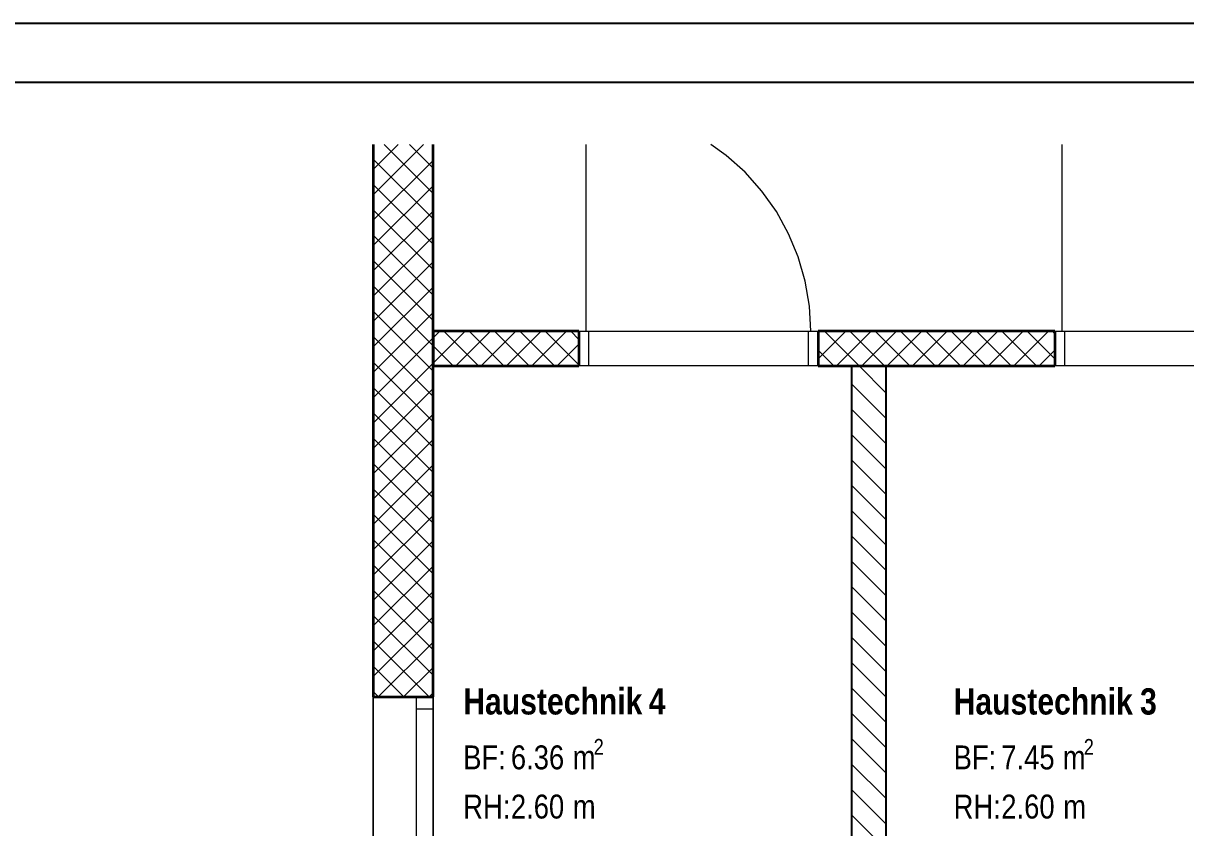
# Model space of a CAD drawing. Extents: x 885 to 2021, y 330 to 1122.
# Drawn here: x 1498.6 to 1595.8, y 888.7 to 956 of the extents above; entities that cross this region are included whole.
import ezdxf
from ezdxf.lldxf.tags import DXFTag

# ---------------------------------------------------------------- set-up
doc = ezdxf.new("R2010")
doc.units = 0
doc.layers.get('0').update_dxf_attribs({"lineweight": 25})
for name, color, linetype, lineweight in [('010 Fenster', 7, 'Continuous', 25), ('010 Türen', 7, 'Continuous', 25), ('015 Innenwände', 7, 'Continuous', 25), ('015 Innenwände Bauteilschraffuren', 7, 'Continuous', 25), ('035 Decken', 7, 'Continuous', 25), ('080 Raum Innen Kontur', 7, 'Continuous', 25), ('080 Raum Innen Text', 7, 'Continuous', 25)]:
    doc.layers.add(name, color=color, linetype=linetype, lineweight=lineweight)
doc.layers.add('GP_Kopf', color=7, linetype='Continuous', lineweight=25, true_color=0xffff80)
doc.styles.get("Standard").update_dxf_attribs({"font": 'arial.ttf'})
tags = doc.linetypes.add('Strichpunkt 3_1_1mm Achsen', pattern=[0.005, 0.003, -0.001, 0, -0.001]).pattern_tags.tags
tags[10:11] = [DXFTag(74, 4), DXFTag(75, 0), DXFTag(340, '0'), DXFTag(46, 1.0), DXFTag(50, 0.0), DXFTag(44, 0.0), DXFTag(45, 0.0)]
tags[8:9] = [DXFTag(74, 4), DXFTag(75, 0), DXFTag(340, '0'), DXFTag(46, 1.0), DXFTag(50, 0.0), DXFTag(44, 0.0), DXFTag(45, 0.0)]
tags[6:7] = [DXFTag(74, 4), DXFTag(75, 0), DXFTag(340, '0'), DXFTag(46, 1.0), DXFTag(50, 0.0), DXFTag(44, 0.0), DXFTag(45, 0.0)]
tags[4:5] = [DXFTag(74, 4), DXFTag(75, 0), DXFTag(340, '0'), DXFTag(46, 1.0), DXFTag(50, 0.0), DXFTag(44, 0.0), DXFTag(45, 0.0)]

# ---------------------------------------------------------------- blocks, each defined once
blk = doc.blocks.new('Polygon-A0T8DIMLAL', base_point=(891.368, 366.97))
at = {"color": 0, "linetype": 'ByBlock', "lineweight": -2, "ltscale": 0.25}
blk.add_line((891.368, 951.028), (1931.368, 951.028), dxfattribs=at)
blk = doc.blocks.new('Polygon-A0T8DIMNAL', base_point=(886.368, 361.97))
at = {"color": 0, "linetype": 'ByBlock', "lineweight": -2, "ltscale": 0.25}
blk.add_line((886.368, 955.97), (1936.368, 955.97), dxfattribs=at)
blk = doc.blocks.new('Referenz-A0T8DINEAL', base_point=(896.585, 372.187))
at = {"layer": '010 Fenster', "color": 0, "lineweight": 35}
for p, q in [((1527.878, 899.603), (1531.478, 899.603)), ((1531.478, 899.603), (1532.878, 899.603)), ((1531.478, 899.603), (1532.878, 899.603))]:
    blk.add_line(p, q, dxfattribs=at)
at = {"layer": '010 Fenster', "color": 0, "lineweight": 13}
for p, q in [((1527.878, 854.603), (1527.878, 899.603)), ((1531.478, 899.603), (1531.478, 898.603)), ((1532.878, 898.603), (1532.878, 899.603)), ((1532.878, 854.603), (1532.878, 899.603)), ((1531.478, 898.603), (1531.478, 855.603)), ((1531.478, 898.603), (1532.878, 898.603)), ((1532.878, 855.603), (1532.878, 898.603))]:
    blk.add_line(p, q, dxfattribs=at)
at = {"layer": '010 Türen', "color": 0, "lineweight": 13}
for p, q in [((1545.678, 930.203), (1545.678, 945.811)), ((1585.478, 930.203), (1585.478, 945.811)), ((1545.078, 930.203), (1545.878, 930.203)), ((1545.078, 927.303), (1545.078, 930.203)), ((1545.878, 930.203), (1545.878, 927.303)), ((1564.278, 927.303), (1564.278, 930.203)), ((1564.278, 930.203), (1565.078, 930.203)), ((1565.078, 930.203), (1565.078, 927.303)), ((1584.878, 927.303), (1584.878, 930.203)), ((1584.878, 930.203), (1585.678, 930.203)), ((1585.678, 930.203), (1585.678, 927.303)), ((1545.878, 927.303), (1545.078, 927.303)), ((1565.078, 927.303), (1564.278, 927.303)), ((1585.678, 927.303), (1584.878, 927.303))]:
    blk.add_line(p, q, dxfattribs=at)
at = {"layer": '010 Türen', "color": 0, "linetype": 'Continuous', "lineweight": 13, "ltscale": 0.0169}
for p, q in [((1557.4, 944.901), (1556.117, 945.811)), ((1558.972, 943.496), (1557.4, 944.901)), ((1560.377, 941.924), (1558.972, 943.496)), ((1561.597, 940.205), (1560.377, 941.924)), ((1562.617, 938.36), (1561.597, 940.205)), ((1563.423, 936.412), (1562.617, 938.36)), ((1564.007, 934.386), (1563.423, 936.412)), ((1564.36, 932.308), (1564.007, 934.386)), ((1564.478, 930.203), (1564.36, 932.308))]:
    blk.add_line(p, q, dxfattribs=at)
at = {"layer": '010 Türen', "color": 0, "lineweight": 35}
for p, q in [((1545.078, 930.203), (1545.078, 927.303)), ((1545.078, 930.203), (1545.078, 927.303)), ((1565.078, 930.203), (1565.078, 927.303)), ((1565.078, 930.203), (1565.078, 927.303)), ((1584.878, 930.203), (1584.878, 927.303)), ((1584.878, 930.203), (1584.878, 927.303))]:
    blk.add_line(p, q, dxfattribs=at)
at = {"layer": '015 Innenwände', "color": 0, "lineweight": 35}
for p, q in [((1527.878, 945.811), (1527.878, 899.603)), ((1532.878, 899.603), (1532.878, 945.811)), ((1532.878, 930.203), (1532.878, 927.303)), ((1545.078, 930.203), (1532.878, 930.203)), ((1545.078, 930.203), (1545.078, 927.303)), ((1584.878, 930.203), (1565.078, 930.203)), ((1565.078, 930.203), (1565.078, 927.303)), ((1584.878, 930.203), (1584.878, 927.303)), ((1532.878, 927.303), (1545.078, 927.303)), ((1565.078, 927.303), (1584.878, 927.303)), ((1527.878, 899.603), (1531.478, 899.603)), ((1531.478, 899.603), (1532.878, 899.603))]:
    blk.add_line(p, q, dxfattribs=at)
at = {"layer": '015 Innenwände', "color": 0, "lineweight": -2}
for p, q in [((1570.778, 927.303), (1567.878, 927.303)), ((1567.878, 927.303), (1567.878, 854.603)), ((1570.778, 854.603), (1570.778, 927.303))]:
    blk.add_line(p, q, dxfattribs=at)
at = {"layer": '015 Innenwände Bauteilschraffuren', "color": 0, "linetype": 'Continuous', "lineweight": 13, "ltscale": 0.0169}
for p, q in [((1527.878, 943.729), (1529.961, 945.811)), ((1527.878, 941.608), (1532.082, 945.811)), ((1532.878, 941.715), (1528.782, 945.811)), ((1532.878, 943.836), (1530.903, 945.811)), ((1532.878, 939.593), (1527.878, 944.593)), ((1527.878, 939.487), (1532.878, 944.487)), ((1532.878, 937.472), (1527.878, 942.472)), ((1527.878, 937.365), (1532.878, 942.365)), ((1532.878, 935.351), (1527.878, 940.351)), ((1527.878, 935.244), (1532.878, 940.244)), ((1532.878, 933.229), (1527.878, 938.229)), ((1527.878, 933.123), (1532.878, 938.123)), ((1532.878, 931.108), (1527.878, 936.108)), ((1527.878, 931.001), (1532.878, 936.001)), ((1532.878, 928.987), (1527.878, 933.987)), ((1527.878, 928.88), (1532.878, 933.88)), ((1532.878, 926.865), (1527.878, 931.865)), ((1527.878, 926.759), (1532.878, 931.759)), ((1532.878, 924.744), (1527.878, 929.744)), ((1527.878, 924.637), (1532.878, 929.637)), ((1532.878, 929.637), (1533.444, 930.203)), ((1532.878, 927.516), (1535.565, 930.203)), ((1536.684, 927.303), (1533.784, 930.203)), ((1534.787, 927.303), (1537.687, 930.203)), ((1538.805, 927.303), (1535.905, 930.203)), ((1536.908, 927.303), (1539.808, 930.203)), ((1540.926, 927.303), (1538.026, 930.203)), ((1539.029, 927.303), (1541.929, 930.203)), ((1543.048, 927.303), (1540.148, 930.203)), ((1541.15, 927.303), (1544.05, 930.203)), ((1545.078, 927.393), (1542.269, 930.203)), ((1545.078, 929.515), (1544.39, 930.203)), ((1565.078, 930.017), (1565.264, 930.203)), ((1565.078, 927.896), (1567.385, 930.203)), ((1568.503, 927.303), (1565.603, 930.203)), ((1566.606, 927.303), (1569.506, 930.203)), ((1570.625, 927.303), (1567.725, 930.203)), ((1568.728, 927.303), (1571.628, 930.203)), ((1572.746, 927.303), (1569.846, 930.203)), ((1570.849, 927.303), (1573.749, 930.203)), ((1574.867, 927.303), (1571.967, 930.203)), ((1572.97, 927.303), (1575.87, 930.203)), ((1576.989, 927.303), (1574.089, 930.203)), ((1575.092, 927.303), (1577.992, 930.203)), ((1579.11, 927.303), (1576.21, 930.203)), ((1577.213, 927.303), (1580.113, 930.203)), ((1581.231, 927.303), (1578.331, 930.203)), ((1579.334, 927.303), (1582.234, 930.203)), ((1583.353, 927.303), (1580.453, 930.203)), ((1581.456, 927.303), (1584.356, 930.203)), ((1584.878, 927.898), (1582.574, 930.203)), ((1584.878, 930.02), (1584.695, 930.203)), ((1534.562, 927.303), (1532.878, 928.987)), ((1543.272, 927.303), (1545.078, 929.109)), ((1566.382, 927.303), (1565.078, 928.606)), ((1583.577, 927.303), (1584.878, 928.604)), ((1532.878, 922.623), (1527.878, 927.623)), ((1527.878, 922.516), (1532.878, 927.516)), ((1568.503, 927.303), (1570.778, 925.028)), ((1570.625, 927.303), (1570.778, 927.149)), ((1532.878, 920.501), (1527.878, 925.501)), ((1567.878, 925.806), (1570.778, 922.906)), ((1527.878, 920.395), (1532.878, 925.395)), ((1567.878, 923.685), (1570.778, 920.785)), ((1532.878, 918.38), (1527.878, 923.38)), ((1527.878, 918.273), (1532.878, 923.273)), ((1532.878, 916.259), (1527.878, 921.259)), ((1527.878, 916.152), (1532.878, 921.152)), ((1567.878, 921.564), (1570.778, 918.664)), ((1532.878, 914.137), (1527.878, 919.137)), ((1527.878, 914.031), (1532.878, 919.031)), ((1567.878, 919.442), (1570.778, 916.542)), ((1532.878, 912.016), (1527.878, 917.016)), ((1527.878, 911.909), (1532.878, 916.909)), ((1567.878, 917.321), (1570.778, 914.421)), ((1532.878, 909.895), (1527.878, 914.895)), ((1527.878, 909.788), (1532.878, 914.788)), ((1567.878, 915.2), (1570.778, 912.3)), ((1567.878, 913.079), (1570.778, 910.179)), ((1532.878, 907.773), (1527.878, 912.773)), ((1527.878, 907.667), (1532.878, 912.667)), ((1567.878, 910.957), (1570.778, 908.057)), ((1532.878, 905.652), (1527.878, 910.652)), ((1527.878, 905.545), (1532.878, 910.545)), ((1532.878, 903.531), (1527.878, 908.531)), ((1527.878, 903.424), (1532.878, 908.424)), ((1567.878, 908.836), (1570.778, 905.936)), ((1532.878, 901.409), (1527.878, 906.409)), ((1527.878, 901.303), (1532.878, 906.303)), ((1567.878, 906.715), (1570.778, 903.815)), ((1532.564, 899.603), (1527.878, 904.288)), ((1528.3, 899.603), (1532.878, 904.181)), ((1567.878, 904.593), (1570.778, 901.693)), ((1530.442, 899.603), (1527.878, 902.167)), ((1567.878, 902.472), (1570.778, 899.572)), ((1530.421, 899.603), (1532.878, 902.06)), ((1567.878, 900.351), (1570.778, 897.451)), ((1528.321, 899.603), (1527.878, 900.046)), ((1532.542, 899.603), (1532.878, 899.939)), ((1567.878, 898.229), (1570.778, 895.329)), ((1567.878, 896.108), (1570.778, 893.208)), ((1567.878, 893.987), (1570.778, 891.087)), ((1567.878, 891.865), (1570.778, 888.965)), ((1567.878, 889.744), (1570.778, 886.844))]:
    blk.add_line(p, q, dxfattribs=at)
at = {"layer": '035 Decken', "color": 0, "linetype": 'Strichpunkt 3_1_1mm Achsen', "lineweight": 13, "ltscale": 0.002197}
blk.add_line((1527.878, 945.811), (1527.878, 566.003), dxfattribs=at)
at = {"layer": '035 Decken', "color": 0, "linetype": 'Continuous', "lineweight": 13, "ltscale": 0.0169}
for p in [(1527.878, 524.603), (1527.878, 854.603), (1527.878, 524.603)]:
    blk.add_line(p, (1527.878, 945.811), dxfattribs=at)
at = {"layer": '080 Raum Innen Kontur', "color": 0, "linetype": 'Continuous', "lineweight": 13, "ltscale": 0.0169}
for p, q in [((1532.878, 945.811), (1532.878, 930.203)), ((1532.878, 930.203), (1721.151, 930.203)), ((1532.878, 927.303), (1532.878, 854.603)), ((1567.878, 927.303), (1532.878, 927.303)), ((1567.878, 854.603), (1567.878, 927.303)), ((1570.778, 927.303), (1570.778, 854.603)), ((1611.778, 927.303), (1570.778, 927.303))]:
    blk.add_line(p, q, dxfattribs=at)
at = {"layer": '080 Raum Innen Text', "color": 0, "linetype": 'Continuous', "lineweight": 13, "ltscale": 0.002197, "attachment_point": 1}
for s, insert, char_height in [('{\\fArial Narrow|b1|i0;Haustechnik}', (1535.404, 900.33), 2.2), ('{\\fArial Narrow|b1|i0;4}', (1550.924, 900.33), 2.2), ('{\\fArial Narrow|b1|i0;Haustechnik}', (1576.412, 900.327), 2.2), ('{\\fArial Narrow|b1|i0;3}', (1592.003, 900.327), 2.2), ('{\\fArial Narrow;BF:}', (1535.404, 895.537), 2), ('{\\fArial Narrow;6.36}', (1539.389, 895.543), 2), ('{\\fArial Narrow;2}', (1546.314, 896.083), 1.32), ('{\\fArial Narrow;BF:}', (1576.412, 895.537), 2), ('{\\fArial Narrow;7.45}', (1580.398, 895.537), 2), ('{\\fArial Narrow;2}', (1587.299, 896.077), 1.32), ('{\\fArial Narrow;m}', (1544.554, 895.543), 2), ('{\\fArial Narrow;m}', (1585.539, 895.537), 2), ('{\\fArial Narrow;2.60}', (1539.389, 891.425), 2), ('{\\fArial Narrow;2.60}', (1580.398, 891.425), 2), ('{\\fArial Narrow;RH:}', (1535.404, 891.419), 2), ('{\\fArial Narrow;m}', (1544.57, 891.425), 2), ('{\\fArial Narrow;RH:}', (1576.412, 891.419), 2), ('{\\fArial Narrow;m}', (1585.579, 891.425), 2)]:
    blk.add_mtext(s, dxfattribs=dict(at, insert=insert, char_height=char_height))

msp = doc.modelspace()

# ---------------------------------------------------------------- block references
at = {"color": 8, "lineweight": 25, "ltscale": 0.25, "true_color": 0x808080}
msp.add_blockref('Referenz-A0T8DINEAL', (896.585, 372.187), dxfattribs=at)
at = {"layer": 'GP_Kopf', "ltscale": 0.25}
for name, p in [('Polygon-A0T8DIMNAL', (886.368, 361.97)), ('Polygon-A0T8DIMLAL', (891.368, 366.97))]:
    msp.add_blockref(name, p, dxfattribs=at)

doc.saveas('drawing.dxf')
